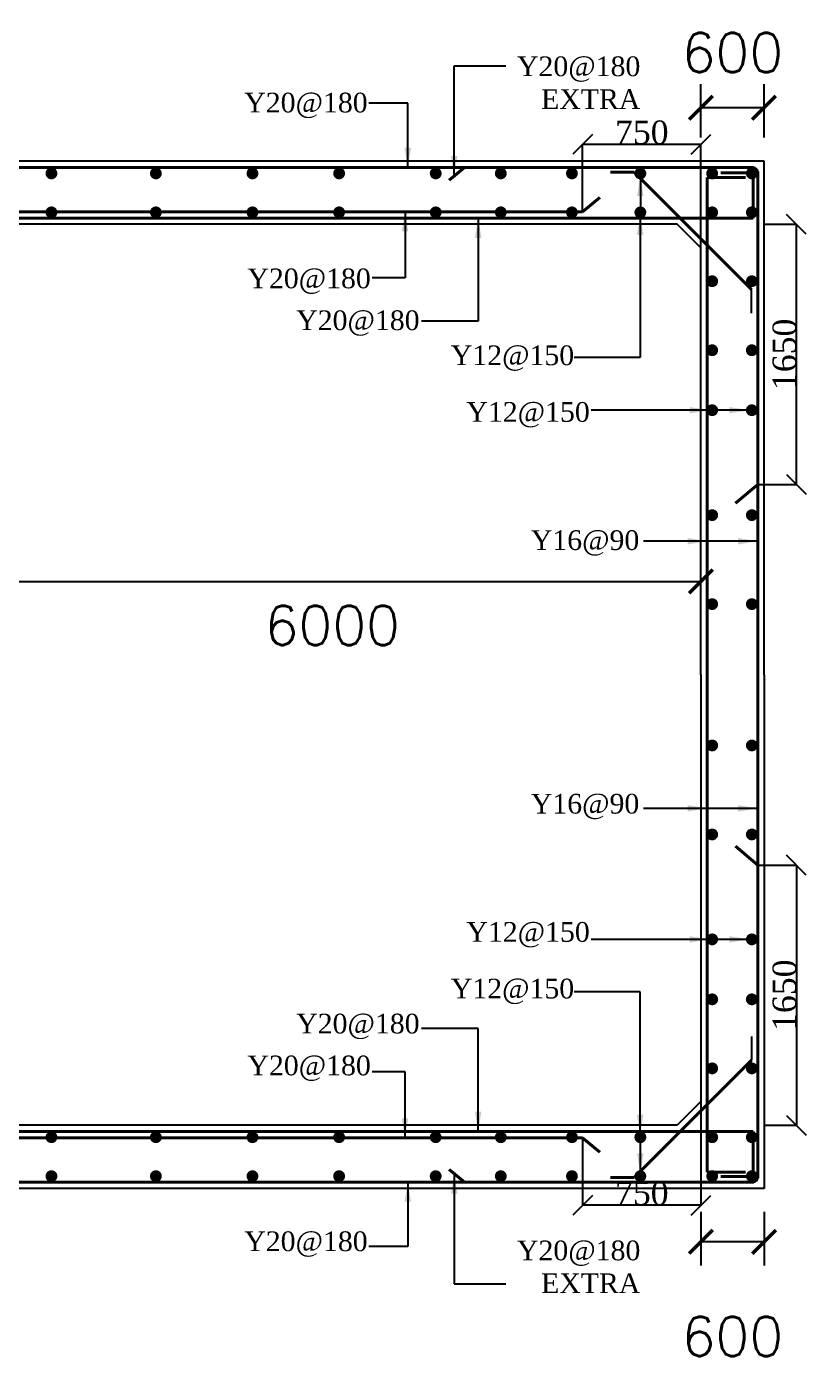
# Model space of a CAD drawing. Header units: inches. Extents: x -400915 to 515323, y 79868 to 577806.
# Drawn here: x 157122 to 162065, y 282837 to 291309 of the extents above; entities that cross this region are included whole.
import ezdxf

# ---------------------------------------------------------------- set-up
doc = ezdxf.new("R2010")
doc.units = ezdxf.units.IN
doc.header["$LTSCALE"] = 0.315
doc.header["$MEASUREMENT"] = 0
doc.layers.get('0').update_dxf_attribs({"color": 9})
for name, color, linetype, lineweight in [('crass barrier', 1, 'Continuous', 20), ('RFC', 4, 'Continuous', 40), ('STRUC', 2, 'Continuous', 20)]:
    doc.layers.add(name, color=color, linetype=linetype, lineweight=lineweight)
for name, color, linetype in [('rec', 7, 'Continuous'), ('stru', 2, 'Continuous'), ('TEXT', 3, 'Continuous')]:
    doc.layers.add(name, color=color, linetype=linetype)
doc.styles.add('ROMANS', font='ROMANS')
doc.styles.get("Standard").update_dxf_attribs({"font": 'romantic.ttf'})
doc.dimstyles.new('75', dxfattribs={"dimscale": 0, "dimtxt": 2.5, "dimasz": 2.5, "dimexe": 1.5, "dimexo": 1.5, "dimgap": 1, "dimtad": 1, "dimdec": 0, "dimzin": 0, "dimdsep": 46, "dimtxsty": 'ROMANS', "dimblk": 'ARCHTICK', "dimcen": -0.75, "dimclrd": 1, "dimclre": 1, "dimclrt": 3, "dimadec": 0, "dimazin": 0, "dimtfac": 1, "dimtdec": 0, "dimtofl": 0, "dimtmove": 0, "dimatfit": 3, "dimfxl": 1, "dimtolj": 1, "dimtzin": 0, "dimarcsym": 0})
doc.dimstyles.new('kri', dxfattribs={"dimtxt": 150, "dimasz": 125, "dimexe": 0.18, "dimexo": 0.0625, "dimgap": 0.09, "dimtad": 1, "dimdec": 0, "dimrnd": 1, "dimzin": 0, "dimdsep": 46, "dimtxsty": 'Standard', "dimblk": 'OBLIQUE', "dimcen": 0.09, "dimclrd": 1, "dimclre": 5, "dimclrt": 3, "dimadec": 0, "dimazin": 0, "dimtfac": 1, "dimtdec": 0, "dimtofl": 0, "dimtmove": 2, "dimatfit": 3, "dimfxl": 1, "dimtolj": 1, "dimtzin": 0, "dimarcsym": 0})

# ---------------------------------------------------------------- blocks, each defined once
blk = doc.blocks.new('_ArchTick')
at = {"layer": 'crass barrier', "color": 0, "const_width": 0.15}
blk.add_lwpolyline([(-0.5, -0.5), (0.5, 0.5)], dxfattribs=at)
blk = doc.blocks.new('*D132')
at = {"layer": 'Defpoints', "color": 0, "linetype": 'Continuous', "transparency": 16777216}
for p in [(155396.9, 287790.3), (161396.9, 287790.3), (161396.9, 287790.3)]:
    blk.add_point(p, dxfattribs=at)
at = {"layer": 'STRUC', "color": 1, "linetype": 'Continuous', "lineweight": -2, "transparency": 16777216}
blk.add_line((155396.9, 287790.3), (161396.9, 287790.3), dxfattribs=at)
at = {"layer": 'STRUC', "color": 1, "linetype": 'Continuous', "lineweight": -2, "transparency": 16777216, "xscale": 150, "yscale": 150, "zscale": 150, "rotation": 180}
blk.add_blockref('_ArchTick', (155396.9, 287790.3), dxfattribs=at)
at = {"layer": 'STRUC', "color": 1, "linetype": 'Continuous', "lineweight": -2, "transparency": 16777216, "xscale": 150, "yscale": 150, "zscale": 150}
blk.add_blockref('_ArchTick', (161396.9, 287790.3), dxfattribs=at)
at = {"layer": 'STRUC', "color": 3, "linetype": 'Continuous', "transparency": 16777216, "insert": (159059.7, 287510.9), "char_height": 250, "attachment_point": 5, "style": 'ROMANS'}
blk.add_mtext('\\A1;6000', dxfattribs=at)
blk = doc.blocks.new('*D136')
at = {"layer": 'Defpoints', "color": 0, "linetype": 'Continuous', "transparency": 16777216}
for p in [(161396.9, 290794.6), (161396.9, 290455.3), (161796.9, 290455.3)]:
    blk.add_point(p, dxfattribs=at)
at = {"layer": 'STRUC', "color": 1, "linetype": 'Continuous', "lineweight": -2, "transparency": 16777216}
for p, q in [((161396.9, 290605.3), (161396.9, 290944.6)), ((161796.9, 290605.3), (161796.9, 290944.6)), ((161796.9, 290794.6), (161396.9, 290794.6))]:
    blk.add_line(p, q, dxfattribs=at)
at = {"layer": 'STRUC', "color": 1, "linetype": 'Continuous', "lineweight": -2, "transparency": 16777216, "xscale": 150, "yscale": 150, "zscale": 150, "rotation": 180}
blk.add_blockref('_ArchTick', (161396.9, 290794.6), dxfattribs=at)
at = {"layer": 'STRUC', "color": 1, "linetype": 'Continuous', "lineweight": -2, "transparency": 16777216, "xscale": 150, "yscale": 150, "zscale": 150}
blk.add_blockref('_ArchTick', (161796.9, 290794.6), dxfattribs=at)
at = {"layer": 'STRUC', "color": 3, "linetype": 'Continuous', "transparency": 16777216, "insert": (161596.9, 291144.6), "char_height": 250, "attachment_point": 5, "style": 'ROMANS'}
blk.add_mtext('\\A1;600', dxfattribs=at)
blk = doc.blocks.new('_Oblique')
at = {"color": 0, "linetype": 'ByBlock', "lineweight": -2}
blk.add_line((-0.5, -0.5), (0.5, 0.5), dxfattribs=at)
blk = doc.blocks.new('*D135')
at = {"layer": 'Defpoints', "color": 0, "ltscale": 0.5, "transparency": 16777216}
for p in [(160646.9, 290562.5), (160646.9, 290135.3), (161396.9, 289905.3)]:
    blk.add_point(p, dxfattribs=at)
at = {"layer": 'rec', "color": 5, "lineweight": -2, "ltscale": 0.5, "transparency": 16777216}
for p, q in [((160646.9, 290135.3), (160646.9, 290562.7)), ((161396.9, 289905.3), (161396.9, 290562.7))]:
    blk.add_line(p, q, dxfattribs=at)
at = {"layer": 'rec', "color": 1, "lineweight": -2, "ltscale": 0.5, "transparency": 16777216}
blk.add_line((161396.9, 290562.5), (160646.9, 290562.5), dxfattribs=at)
at = {"layer": 'rec', "color": 1, "lineweight": -2, "ltscale": 0.5, "transparency": 16777216, "xscale": 125, "yscale": 125, "zscale": 125, "rotation": 180}
blk.add_blockref('_Oblique', (160646.9, 290562.5), dxfattribs=at)
at = {"layer": 'rec', "color": 1, "lineweight": -2, "ltscale": 0.5, "transparency": 16777216, "xscale": 125, "yscale": 125, "zscale": 125}
blk.add_blockref('_Oblique', (161396.9, 290562.5), dxfattribs=at)
at = {"layer": 'rec', "color": 3, "ltscale": 0.5, "transparency": 16777216, "insert": (161021.9, 290637.6), "char_height": 150, "attachment_point": 5}
blk.add_mtext('\\A1;750', dxfattribs=at)
blk = doc.blocks.new('*D130')
at = {"layer": 'Defpoints', "color": 0, "ltscale": 0.5, "transparency": 16777216}
for p in [(161796.9, 290055.3), (162002.4, 290055.3), (161756.9, 288405.3)]:
    blk.add_point(p, dxfattribs=at)
at = {"layer": 'rec', "color": 5, "lineweight": -2, "ltscale": 0.5, "transparency": 16777216}
for p, q in [((161797, 290055.3), (162002.6, 290055.3)), ((161757, 288405.3), (162002.6, 288405.3))]:
    blk.add_line(p, q, dxfattribs=at)
at = {"layer": 'rec', "color": 1, "lineweight": -2, "ltscale": 0.5, "transparency": 16777216}
blk.add_line((162002.4, 288405.3), (162002.4, 290055.3), dxfattribs=at)
at = {"layer": 'rec', "color": 1, "lineweight": -2, "ltscale": 0.5, "transparency": 16777216, "xscale": 125, "yscale": 125, "zscale": 125}
for p, rotation in [((162002.4, 290055.3), 90), ((162002.4, 288405.3), 270)]:
    blk.add_blockref('_Oblique', p, dxfattribs=dict(at, rotation=rotation))
at = {"layer": 'rec', "color": 3, "ltscale": 0.5, "transparency": 16777216, "insert": (161927.3, 289230.3), "char_height": 150, "attachment_point": 5, "rotation": 90}
blk.add_mtext('\\A1;1650', dxfattribs=at)
blk = doc.blocks.new('*D142')
at = {"layer": 'Defpoints', "color": 0, "linetype": 'Continuous', "transparency": 16777216}
for p in [(161396.9, 283940.3), (161796.9, 283940.3), (161396.9, 283600.9)]:
    blk.add_point(p, dxfattribs=at)
at = {"layer": 'STRUC', "color": 1, "linetype": 'Continuous', "lineweight": -2, "transparency": 16777216}
for p, q in [((161396.9, 283790.3), (161396.9, 283450.9)), ((161796.9, 283790.3), (161796.9, 283450.9)), ((161796.9, 283600.9), (161396.9, 283600.9))]:
    blk.add_line(p, q, dxfattribs=at)
at = {"layer": 'STRUC', "color": 1, "linetype": 'Continuous', "lineweight": -2, "transparency": 16777216, "xscale": 150, "yscale": 150, "zscale": 150, "rotation": 180}
blk.add_blockref('_ArchTick', (161396.9, 283600.9), dxfattribs=at)
at = {"layer": 'STRUC', "color": 1, "linetype": 'Continuous', "lineweight": -2, "transparency": 16777216, "xscale": 150, "yscale": 150, "zscale": 150}
blk.add_blockref('_ArchTick', (161796.9, 283600.9), dxfattribs=at)
at = {"layer": 'STRUC', "color": 3, "linetype": 'Continuous', "transparency": 16777216, "insert": (161596.9, 283000.9), "char_height": 250, "attachment_point": 5, "style": 'ROMANS'}
blk.add_mtext('\\A1;600', dxfattribs=at)
blk = doc.blocks.new('*D144')
at = {"layer": 'Defpoints', "color": 0, "ltscale": 0.5, "transparency": 16777216}
for p in [(161396.9, 284490.3), (160646.9, 284260.3), (160646.9, 283833.1)]:
    blk.add_point(p, dxfattribs=at)
at = {"layer": 'rec', "color": 5, "lineweight": -2, "ltscale": 0.5, "transparency": 16777216}
for p, q in [((161396.9, 284490.2), (161396.9, 283832.9)), ((160646.9, 284260.2), (160646.9, 283832.9))]:
    blk.add_line(p, q, dxfattribs=at)
at = {"layer": 'rec', "color": 1, "lineweight": -2, "ltscale": 0.5, "transparency": 16777216}
blk.add_line((161396.9, 283833.1), (160646.9, 283833.1), dxfattribs=at)
at = {"layer": 'rec', "color": 1, "lineweight": -2, "ltscale": 0.5, "transparency": 16777216, "xscale": 125, "yscale": 125, "zscale": 125, "rotation": 180}
blk.add_blockref('_Oblique', (160646.9, 283833.1), dxfattribs=at)
at = {"layer": 'rec', "color": 1, "lineweight": -2, "ltscale": 0.5, "transparency": 16777216, "xscale": 125, "yscale": 125, "zscale": 125}
blk.add_blockref('_Oblique', (161396.9, 283833.1), dxfattribs=at)
at = {"layer": 'rec', "color": 3, "ltscale": 0.5, "transparency": 16777216, "insert": (161021.9, 283908.2), "char_height": 150, "attachment_point": 5}
blk.add_mtext('\\A1;750', dxfattribs=at)
blk = doc.blocks.new('*D139')
at = {"layer": 'Defpoints', "color": 0, "ltscale": 0.5, "transparency": 16777216}
for p in [(161756.9, 285990.3), (161796.9, 284340.3), (162002.4, 284340.3)]:
    blk.add_point(p, dxfattribs=at)
at = {"layer": 'rec', "color": 5, "lineweight": -2, "ltscale": 0.5, "transparency": 16777216}
for p, q in [((161757, 285990.3), (162002.6, 285990.3)), ((161797, 284340.3), (162002.6, 284340.3))]:
    blk.add_line(p, q, dxfattribs=at)
at = {"layer": 'rec', "color": 1, "lineweight": -2, "ltscale": 0.5, "transparency": 16777216}
blk.add_line((162002.4, 285990.3), (162002.4, 284340.3), dxfattribs=at)
at = {"layer": 'rec', "color": 1, "lineweight": -2, "ltscale": 0.5, "transparency": 16777216, "xscale": 125, "yscale": 125, "zscale": 125}
for p, rotation in [((162002.4, 285990.3), 90), ((162002.4, 284340.3), 270)]:
    blk.add_blockref('_Oblique', p, dxfattribs=dict(at, rotation=rotation))
at = {"layer": 'rec', "color": 3, "ltscale": 0.5, "transparency": 16777216, "insert": (161927.3, 285165.3), "char_height": 150, "attachment_point": 5, "rotation": 90}
blk.add_mtext('\\A1;1650', dxfattribs=at)

msp = doc.modelspace()

# ---------------------------------------------------------------- linework, layer by layer
at = {"layer": 'RFC'}
for p, q in [((161731.9, 290415.3), (155196.9, 290415.3)), ((159896.9, 290415.3), (159801.6, 290336)), ((160972.9, 290385.9), (160822.9, 290385.9)), ((160972.9, 290385.9), (161716.9, 289641.9)), ((161436.9, 287197.8), (161436.9, 290351.9)), ((161436.9, 290351.9), (161679.4, 290351.9)), ((161523.8, 290380.9), (161756.9, 290380.9)), ((161728.5, 290095.3), (161728.5, 290346.5)), ((161756.9, 287197.8), (161756.9, 290390.3)), ((160646.9, 290135.3), (160755.9, 290226)), ((161728.5, 290095.3), (155196.9, 290095.3)), ((160646.9, 290135.3), (156146.9, 290135.3)), ((161756.9, 288405.3), (161616.9, 288285.8)), ((161436.9, 287197.8), (161436.9, 284043.7)), ((161756.9, 287197.8), (161756.9, 284005.3)), ((161756.9, 285990.3), (161616.9, 286109.7)), ((160972.9, 284009.7), (161716.9, 284753.7)), ((161728.5, 284300.3), (155196.9, 284300.3)), ((160646.9, 284260.3), (156146.9, 284260.3)), ((160646.9, 284260.3), (160755.9, 284169.6)), ((161728.5, 284300.3), (161728.5, 284049.1)), ((161731.9, 283980.3), (155196.9, 283980.3)), ((159896.9, 283980.3), (159801.6, 284059.6)), ((160972.9, 284009.7), (160822.9, 284009.7)), ((161436.9, 284043.7), (161679.4, 284043.7)), ((161523.8, 284014.6), (161756.9, 284014.6))]:
    msp.add_line(p, q, dxfattribs=at)
at = {"layer": 'RFC', "const_width": 37.5}
for points in [[(157297.5, 290378.1, -1), (157260, 290378.1, -1)], [(157959.6, 290378.1, -1), (157922.1, 290378.1, -1)], [(158572.1, 290378.1, -1), (158534.6, 290378.1, -1)], [(159121.4, 290378.1, -1), (159083.9, 290378.1, -1)], [(159733.9, 290378.1, -1), (159696.4, 290378.1, -1)], [(160146.7, 290378.1, -1), (160109.2, 290378.1, -1)], [(160597.7, 290378.1, -1), (160560.2, 290378.1, -1)], [(161031.5, 290378.1, -1), (160994, 290378.1, -1)], [(161487, 290378.1, -1), (161449.5, 290378.1, -1)], [(161738.5, 290378.1, -1), (161701, 290378.1, -1)], [(157297.5, 290131.1, 1), (157260, 290131.1, 1)], [(157959.6, 290131.1, 1), (157922.1, 290131.1, 1)], [(158572.1, 290131.1, 1), (158534.6, 290131.1, 1)], [(159121.4, 290131.1, 1), (159083.9, 290131.1, 1)], [(159733.9, 290131.1, 1), (159696.4, 290131.1, 1)], [(160146.7, 290131.1, 1), (160109.2, 290131.1, 1)], [(160597.7, 290131.1, 1), (160560.2, 290131.1, 1)], [(161031.5, 290131.1, 1), (160994, 290131.1, 1)], [(161487, 290131.1, 1), (161449.5, 290131.1, 1)], [(161738.5, 290131.1, 1), (161701, 290131.1, 1)], [(161487, 289694.4, 1), (161449.5, 289694.4, 1)], [(161738.5, 289694.4, 1), (161701, 289694.4, 1)], [(161487, 289256.5, 1), (161449.5, 289256.5, 1)], [(161738.5, 289256.5, 1), (161701, 289256.5, 1)], [(161487, 288876.1, 1), (161449.5, 288876.1, 1)], [(161738.5, 288876.1, 1), (161701, 288876.1, 1)], [(161487, 288210.5, 1), (161449.5, 288210.5, 1)], [(161738.5, 288210.5, 1), (161701, 288210.5, 1)], [(161487, 287646.1, 1), (161449.5, 287646.1, 1)], [(161738.5, 287646.1, 1), (161701, 287646.1, 1)], [(161487, 286749.5, -1), (161449.5, 286749.5, -1)], [(161738.5, 286749.5, -1), (161701, 286749.5, -1)], [(161487, 286185.1, -1), (161449.5, 286185.1, -1)], [(161738.5, 286185.1, -1), (161701, 286185.1, -1)], [(161487, 285519.5, -1), (161449.5, 285519.5, -1)], [(161738.5, 285519.5, -1), (161701, 285519.5, -1)], [(161487, 285139.1, -1), (161449.5, 285139.1, -1)], [(161738.5, 285139.1, -1), (161701, 285139.1, -1)], [(161487, 284701.2, -1), (161449.5, 284701.2, -1)], [(161738.5, 284701.2, -1), (161701, 284701.2, -1)], [(157297.5, 284264.5, -1), (157260, 284264.5, -1)], [(157959.6, 284264.5, -1), (157922.1, 284264.5, -1)], [(158572.1, 284264.5, -1), (158534.6, 284264.5, -1)], [(159121.4, 284264.5, -1), (159083.9, 284264.5, -1)], [(159733.9, 284264.5, -1), (159696.4, 284264.5, -1)], [(160146.7, 284264.5, -1), (160109.2, 284264.5, -1)], [(160597.7, 284264.5, -1), (160560.2, 284264.5, -1)], [(161031.5, 284264.5, -1), (160994, 284264.5, -1)], [(161487, 284264.5, -1), (161449.5, 284264.5, -1)], [(161738.5, 284264.5, -1), (161701, 284264.5, -1)], [(157297.5, 284017.5, 1), (157260, 284017.5, 1)], [(157959.6, 284017.5, 1), (157922.1, 284017.5, 1)], [(158572.1, 284017.5, 1), (158534.6, 284017.5, 1)], [(159121.4, 284017.5, 1), (159083.9, 284017.5, 1)], [(159733.9, 284017.5, 1), (159696.4, 284017.5, 1)], [(160146.7, 284017.5, 1), (160109.2, 284017.5, 1)], [(160597.7, 284017.5, 1), (160560.2, 284017.5, 1)], [(161031.5, 284017.5, 1), (160994, 284017.5, 1)], [(161487, 284017.5, 1), (161449.5, 284017.5, 1)], [(161738.5, 284017.5, 1), (161701, 284017.5, 1)]]:
    msp.add_lwpolyline(points, format="xyb", close=True, dxfattribs=at)
at = {"layer": 'stru'}
for p, q in [((161796.9, 290455.3), (155196.9, 290455.3)), ((161796.9, 287197.8), (161796.9, 290455.3)), ((161246.9, 290055.3), (155546.9, 290055.3)), ((161396.9, 289905.3), (161246.9, 290055.3)), ((161396.9, 287197.8), (161396.9, 289905.3)), ((161716.9, 289491.9), (161716.9, 289641.9)), ((161396.9, 287197.8), (161396.9, 284490.3)), ((161796.9, 287197.8), (161796.9, 283940.3)), ((161716.9, 284903.7), (161716.9, 284753.7)), ((161396.9, 284490.3), (161246.9, 284340.3)), ((161246.9, 284340.3), (155546.9, 284340.3)), ((161796.9, 283940.3), (155196.9, 283940.3))]:
    msp.add_line(p, q, dxfattribs=at)
for centre, start, end in [((161731.9, 290390.3), 0, 90), ((161731.9, 284005.3), 270, 360)]:
    msp.add_arc(centre, 25, start, end, dxfattribs=at)

# ---------------------------------------------------------------- texts
at = {"layer": 'TEXT', "ltscale": 0.5, "char_height": 125, "width": 2082.087}
for s, insert, attachment_point in [('Y20@180\\PEXTRA ', (161012.8, 291120.1), 3), ('Y20@180', (159283.6, 290889.9), 3), ('Y20@180', (159303.6, 289774.6), 3), ('Y20@180', (159612.9, 289509.1), 3), ('Y12@150', (160593.2, 289286.9), 3), ('Y12@150', (160692, 288927.6), 3), ('Y16@90', (161006.2, 288114.3), 3), ('Y16@90', (161006.2, 286281.3), 9), ('Y12@150', (160692, 285468), 9), ('Y12@150', (160593.2, 285108.7), 9), ('Y20@180', (159612.9, 284886.5), 9), ('Y20@180', (159303.6, 284621), 9), ('Y20@180', (159283.6, 283505.7), 9), ('Y20@180\\PEXTRA', (161012.8, 283275.5), 9)]:
    msp.add_mtext(s, dxfattribs=dict(at, insert=insert, attachment_point=attachment_point))

# ---------------------------------------------------------------- dimensions: what is measured, and where the dimension line sits
at = {"layer": 'rec', "ltscale": 0.5}
for base, p1, p2, angle, picture, middle in [((160646.9, 290562.5), (161396.9, 289905.3), (160646.9, 290135.3), 180, '*D135', (161021.9, 290637.6)), ((162002.4, 290055.3), (161756.9, 288405.3), (161796.9, 290055.3), 90, '*D130', (161927.3, 289230.3)), ((162002.4, 284340.3), (161756.9, 285990.3), (161796.9, 284340.3), 270, '*D139', (161927.3, 285165.3)), ((160646.9, 283833.1), (161396.9, 284490.3), (160646.9, 284260.3), 180, '*D144', (161021.9, 283908.2))]:
    dim = msp.add_linear_dim(base=base, p1=p1, p2=p2, angle=angle, dimstyle='kri', dxfattribs=at)
    dim.commit()
    dim.dimension.update_dxf_attribs({"geometry": picture, "text_midpoint": middle})
at = {"layer": 'STRUC', "linetype": 'Continuous'}
for base, p1, p2, picture, middle in [((161396.9, 290794.6), (161796.9, 290455.3), (161396.9, 290455.3), '*D136', (161596.9, 291144.6)), ((161396.9, 283600.9), (161796.9, 283940.3), (161396.9, 283940.3), '*D142', (161596.9, 283000.9))]:
    dim = msp.add_linear_dim(base=base, p1=p1, p2=p2, angle=180, text='600', dimstyle='75', override={"dimscale": 100, "dimasz": 1.5, "dimgap": 0.5, "dimtmove": 2}, dxfattribs=at)
    dim.commit()
    dim.dimension.update_dxf_attribs({"geometry": picture, "text_midpoint": middle})
dim = msp.add_linear_dim(base=(161396.9, 287790.3), p1=(155396.9, 287790.3), p2=(161396.9, 287790.3), angle=180, dimstyle='75', override={"dimscale": 100, "dimasz": 1.5, "dimgap": 0.5, "dimtmove": 2}, dxfattribs=at)
dim.commit()
dim.dimension.update_dxf_attribs({"geometry": '*D132', "text_midpoint": (159059.7, 287510.9), "dimtype": 160})

# ---------------------------------------------------------------- leaders
at = {"layer": 'rec', "ltscale": 0.5}
for points in [[(159832.5, 290364.1), (159832.5, 291060), (160159.3, 291060)], [(159538.5, 290415.5), (159538.5, 290823.9), (159291.2, 290823.9)], [(161012.7, 290359.3), (161011.3, 289904.9)], [(159520.5, 290136.3), (159520.5, 289715.3), (159312.2, 289715.3)], [(159984.5, 290093.7), (159984.5, 289440.9), (159624.7, 289440.9)], [(161011.3, 290113.1), (161011.3, 289209.8), (160592.8, 289209.8)], [(161449.5, 288876.1), (160701.3, 288876.1)], [(161701, 288876.1), (161257.9, 288876.1)], [(161436.9, 288045), (161033, 288045)], [(161756.9, 288045), (161223.1, 288045)], [(161436.9, 286350.6), (161033, 286350.6)], [(161756.9, 286350.6), (161223.1, 286350.6)], [(161449.5, 285519.5), (160701.3, 285519.5)], [(161701, 285519.5), (161257.9, 285519.5)], [(161011.3, 284282.5), (161011.3, 285185.8), (160592.8, 285185.8)], [(159984.5, 284301.9), (159984.5, 284954.7), (159624.7, 284954.7)], [(159520.5, 284259.3), (159520.5, 284680.3), (159312.2, 284680.3)], [(161012.7, 284036.3), (161011.3, 284490.6)], [(159538.5, 283980), (159538.5, 283571.7), (159291.2, 283571.7)], [(159832.5, 284031.5), (159832.5, 283335.5), (160159.3, 283335.5)]]:
    msp.add_leader(points, dimstyle='kri', override={"dimgap": 0.09, "dimtad": 0}, dxfattribs=at)

doc.saveas('drawing.dxf')
